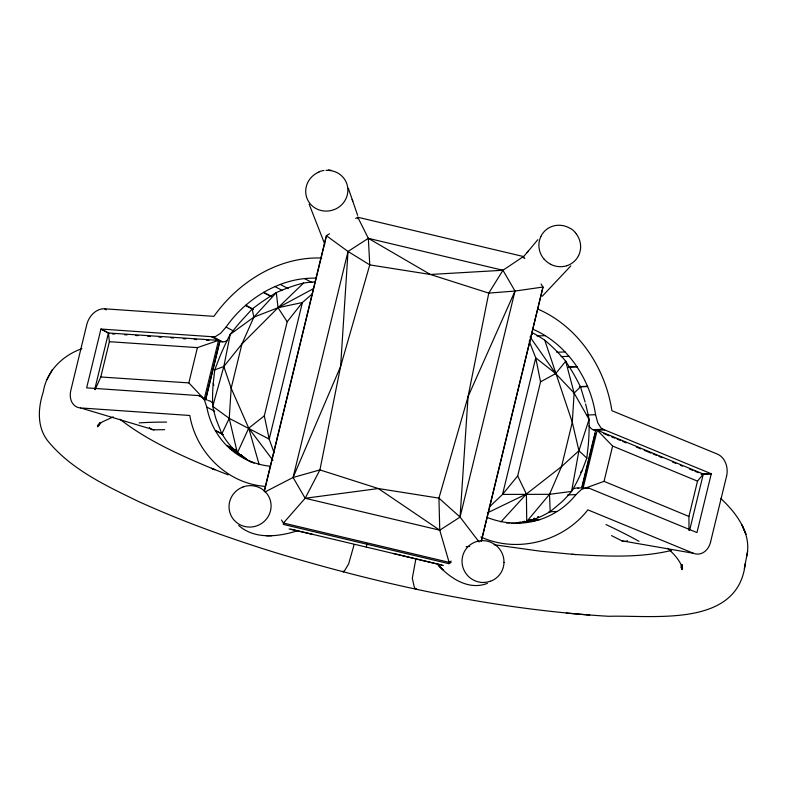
<?xml version="1.0" encoding="UTF-8"?>
<svg xmlns="http://www.w3.org/2000/svg" width="787" height="787" viewBox="0 0 787 787"><rect width="100%" height="100%" fill="white"/><g stroke="black" fill="none" stroke-linecap="round" stroke-linejoin="round"><path stroke-width="1.18" d="M343.024 571.018L343.28 571.962L344.401 570.959L348.621 563.964L354.15 544.545M489.288 507.025L502.539 494.423L517.679 475.928L540.551 381.833L555.691 373.569L565.705 361.233L574.126 393.087L572.297 422.275L561.524 466.583L549.523 494.315L526.739 521.535L522.902 521.801M239.287 453.932L237.369 452.928L229.243 418.369L231.171 388.247L241.943 343.939L253.847 317.151L276.335 292.626L278.018 307.727L287.186 321.755L264.314 415.851L269.203 439.097L274.122 452.859M264.186 491.344L326.339 235.667L348.021 251.456L293.079 477.483L305.149 498.269L439.756 530.192L460.07 517.079L515.013 291.052L502.952 270.266L368.336 238.343L348.021 251.456L340.623 366.398L319.916 469.908L305.149 498.269L283.438 523.04L283.29 524.398L448.964 563.689L451.059 562.459M479.086 541.987L460.07 517.079L468.068 396.618L488.776 293.108L502.952 270.266L523.453 256.532L524.762 258.559M357.632 218.599L357.78 217.242L523.453 256.532L523.306 257.89M264.314 415.851L248.731 428.167L237.369 452.928L233.532 449.2A89.315 43.403 77.3 0 1 225.81 439.815L221.845 433.834L216.336 419.884A78.011 30.614 87.2 0 1 212.736 406.338A74.913 23.462 -80 0 1 213.188 383.633L214.753 369.87L219.662 357.052A74.913 19.606 -65.4 0 1 230.247 334.327A78.021 19.685 -52 0 1 240.124 322.208L252.194 308.976L258.815 304.077A89.315 25.538 -41.1 0 1 270.777 296.02L276.335 292.626M517.679 475.928L526.405 494.01L526.739 521.535L532.101 519.991A89.315 47.082 -49.8 0 0 543.709 515.19L550.172 511.688L561.928 501.831A78.011 34.234 -60.1 0 0 571.569 491.422A74.913 27.211 -73.3 0 0 581.908 471.069L586.817 458.093L588.361 444.478A74.913 23.354 -88.1 0 0 589.069 419.412A78.021 23.305 78.4 0 0 585.636 404.134L585.597 403.977M681.719 564.682L681.208 567.84L681.867 564.446M529.995 336.856L555.691 373.569L574.126 393.087L589.079 419.412L578.917 450.735L571.569 491.422L549.523 494.315L502.539 494.423L535.74 357.859L529.218 341.165M81.917 348.69C62.655 355.33 46.463 371.248 43.285 391.916C37.806 408.325 36.782 427.961 48.646 441.94C71.843 469.682 105.596 485.51 137.469 501.004C183.164 521.85 230.532 538.81 278.5 553.566C385.925 585.735 496.489 609.62 608.626 616.29C653.603 614.962 738.039 628.164 745.259 563.718M746.676 556.379C752.047 533.714 736.406 512.957 720.725 498.437M744.276 568.824L747.65 551.274M312.4 293.787L302.405 302.523L269.203 439.097L229.243 418.369L212.736 406.338L223.823 366.535L230.247 334.327L253.847 317.151L278.018 307.727L313.226 288.77M366.939 543.728L366.349 547.093M415.811 559.163L412.309 578.317L414.247 586.935L415.428 589.01L416.441 588.706M94.725 389.437L108.449 332.99L100.943 329.045L86.649 387.853L198.757 395.595A9.66 7.29 -62.2 0 1 201.098 396.264L204.443 400.052L206.784 407.066A94.42 71.292 -62.2 0 0 215.166 430.302L223.036 434.454M95.099 389.673L100.795 376.983L109.373 341.696L108.449 332.99L218.511 340.387L204.217 399.196M202.593 397.474L188.841 382.895L197.419 347.618L218.511 340.387M205.692 398.891L218.953 344.352M205.663 399.953L219.957 341.145L211.447 336.679M264.619 490.311L326.192 237.025M481.132 541.515L543 287.039L541.043 283.989M481.565 540.492L543 287.039L515.013 291.052L488.776 293.108L430.371 274.476L369.762 264.894L348.021 251.456M581.662 487.861L595.67 430.233L604.701 429.928M582.262 486.927L595.228 433.578M583.197 487.812L597.205 430.174L703.312 474.04L689.579 530.497M585.135 488.186L604.042 481.349L612.62 446.062L597.205 430.174M688.999 530.497L688.93 516.439L697.508 481.152L703.312 474.04M710.563 541.987L726.549 476.224M219.17 343.358L219.957 341.145M98.867 425.393L99.664 423.396M264.973 491.973L293.079 477.483L340.623 366.398L369.762 264.894L368.336 238.343L357.78 217.242L355.685 218.471M515.013 291.052L468.068 396.618L438.939 498.132L439.756 530.192L449.111 562.331L448.964 563.689L450.282 561.761M221.845 433.834L229.243 418.369M46.876 379.777L52.316 369.723M99.89 422.481L97.568 426.77L100.5 423.111L97.854 425.373L102.084 422.029L113.21 416.903M316.62 278.195A127.701 96.417 -62.2 0 0 304.589 278.598A122.467 92.472 -62.2 0 0 280.29 284.422L274.978 286.596A122.467 92.472 -62.2 0 0 263.753 292.302L263.458 292.508A111.213 83.973 -62.2 0 0 247.541 303.743L245.514 305.454A94.037 70.997 -62.2 0 0 226.066 327.087L220.547 333.373L215.589 336.472A9.66 7.29 -62.2 0 1 213.051 336.787L100.943 329.045L109.442 333.531M287.186 321.755L302.405 302.523L278.018 307.727L241.943 343.939L223.823 366.535L214.753 369.87M537.816 239.701L527.113 252.519M570.801 265.927L542.243 296.227M528.274 251.181L522.834 257.438M548.903 511.835L557.265 511.412A94.42 74.381 87.9 0 0 575.986 494.61L581.465 489.455L586.354 487.615A9.66 7.604 87.9 0 1 588.853 488.097L696.967 532.573L711.271 473.764L603.157 429.289A9.66 7.604 87.9 0 1 600.934 427.843L597.776 422.816L595.572 414.71A94.037 74.076 87.9 0 0 587.614 386.574L586.522 384.125A111.213 87.613 87.9 0 0 576.96 366.86L576.792 366.535A122.467 96.486 87.9 0 0 569.011 356.314L565.086 351.946A122.467 96.486 87.9 0 0 545.175 335.646L537.068 335.941M500.906 521.909L526.405 494.01L561.524 466.583L578.917 450.735L572.297 422.275L544.771 340.21A110.259 60.206 53.6 0 0 532.042 332.547M574.126 393.087L580.521 386.83L576.704 379.462A89.315 29.208 67.2 0 0 569.335 366.811L565.705 361.233M278.018 307.727L303.595 283.025A110.259 56.939 -28.4 0 1 315.144 281.884M580.58 472.259L581.898 471.059M557.009 511.54L555.288 512.593M326.339 235.667L329.487 233.818M227.65 340.318L225.151 341.519A9.66 7.29 -62.2 0 1 222.603 341.833L218.727 341.558M451.207 561.101L449.111 562.331L283.438 523.04L281.48 519.991M317.358 172.766L319.138 171.95M487.369 512.908L526.405 494.01M529.376 520.197L530.448 519.745M528.834 520.109L529.946 519.597M572.926 488.865L576.212 487.989A9.66 7.604 87.9 0 1 578.711 488.471M490.557 581.239L492.337 580.491A21.269 20.836 42.9 0 0 503.995 562.479M487.399 583.354C469.416 590.575 450.764 578.838 438.939 565.843L443.101 569.847L437.69 564.633M539.557 519.715L532.789 521.486A121.326 95.581 87.9 0 1 509.681 522.824L506.415 522.962M293.079 477.483L319.916 469.908L378.331 488.54L438.939 498.132L460.07 517.079M296.591 531.048C277.939 536.862 254.447 539.607 238.697 525.421M527.89 520.62L526.759 520.925M671.37 550.457C638.759 558.288 604.78 556.291 571.598 554.274M524.85 521.388L523.689 521.653L524.693 521.378A124.307 97.932 87.9 0 1 523.158 521.732M305.149 498.269L378.331 488.54L439.756 530.192M466.12 546.699L469.691 546.345M325.995 170.385L327.294 170.346A21.18 20.334 -19.1 0 1 342.05 176.219A21.111 20.265 -19.6 0 1 347.874 190.611A21.229 20.373 -19.2 0 1 334.426 209.529M502.952 270.266L430.371 274.476L368.336 238.343M484.379 582.488L482.441 582.488A21.18 20.747 42.5 0 1 467.783 575.75A21.111 20.659 42.7 0 1 462.028 560.708A21.229 20.787 42.8 0 1 475.456 541.958A21.141 20.728 45.2 0 1 483.552 540.669A21.19 20.757 42.5 0 1 498.23 547.437A21.092 20.649 42.7 0 1 503.975 562.469M529.749 520.079L532.101 519.991M556.753 352.251L565.086 351.946M561.121 356.609L569.011 356.314M568.44 366.84L576.792 366.535M568.637 367.155L576.969 366.85M579.35 386.574L587.456 386.279M579.527 386.87L587.614 386.574M587.25 415.015L595.572 414.71M589.02 426.013L590.791 428.217A9.66 7.604 87.9 0 0 593.014 429.663L603.157 429.289M701.128 474.138L711.271 473.764L701.778 474.089M577.924 487.97L580.452 487.871M582.095 488.343L588.853 488.097M567.653 494.925L575.986 494.61M529.366 520.089L539.833 519.587A111.213 87.613 87.9 0 0 555.297 512.603M526.739 521.299L534.845 521.004M265.298 486.396C227.335 483.798 196.012 452.279 189.805 415.477L80.51 407.932L153.888 429.84L164.699 429.663M266.34 535.799L271.663 535.75M321.696 258.038C278.588 256.414 238.254 281.943 213.907 316.344L104.612 308.799A17.58 13.271 -62.2 0 0 86.796 324.539L70.84 390.303A17.58 13.271 -62.2 0 0 80.51 407.951M112.334 333.904L114.784 334.072M124.572 334.731L127.012 334.898M135.571 335.469L138.02 335.636M147.808 336.295L150.248 336.452M158.807 337.033L161.256 337.2M171.045 337.859L173.484 338.017M183.273 338.676L185.712 338.843M194.271 339.413L196.72 339.581M206.509 340.24L208.948 340.407M109.373 341.696L197.419 347.618M100.795 376.983L188.841 382.895M208.211 400.632L208.309 400.642A9.66 7.29 -62.2 0 1 210.66 401.311L213.061 403.534M566.325 613.093L589.748 615.109M575.543 554.609L540.177 551.175L494.049 544.722M328.307 169.923L331.209 170.326M710.582 541.997A17.58 13.851 87.9 0 1 693.258 553.241L621.779 540.787L611.489 535.603M289.124 528.923L312.528 534.334M290.895 529.198L441.792 564.987M393.254 553.477L443.347 565.509M228.171 474.846L211.408 468.275L214.831 469.672C181.777 455.87 148.33 441.369 119.899 419.186M480.847 537C517.541 553.684 563.354 541.417 587.859 509.858L693.258 553.222M593.014 429.663L594.559 430.302M603.57 433.499L609.217 435.831M611.479 436.765L614.863 438.162M617.116 439.097L620.5 440.494M622.763 441.428L626.147 442.825M636.309 447.026L640.825 448.895M644.209 450.292L650.977 453.096M653.24 454.03L656.624 455.427M658.886 456.362L662.27 457.759M672.432 461.959L675.817 463.356M680.332 465.225L682.585 466.16M689.363 468.954L692.747 470.36M695 471.295L698.394 472.692M612.62 446.062L697.508 481.152M604.042 481.349L688.93 516.439M537.649 308.996C577.55 326.103 604.327 366.191 611.489 408.246M304.589 278.598L312.006 282.513M280.29 284.422L288.14 288.563M274.978 286.596L282.405 290.521M263.753 292.302L271.623 296.463M263.458 292.508L271.308 296.66M245.78 305.258L253.414 309.291M245.514 305.454L253.139 309.478M226.066 327.087L233.916 331.229M213.051 336.787L222.603 341.833M198.757 395.595L207.247 400.081M206.784 407.066L214.635 411.217M223.174 434.66L215.333 430.519L216.317 432.22A111.213 83.973 -62.2 0 0 226.341 445.235L234.182 449.397M234.821 449.731L235.677 450.184M234.378 449.643L226.508 445.491L231.486 450.036A121.326 91.607 -62.2 0 0 250.561 461.389L252.47 462.412M234.624 449.77L235.618 450.302M236.11 450.558L236.602 450.823M229.942 448.708L238.864 453.42M252.853 462.618L254.004 463.218M233.532 449.2L235.746 450.371L235.303 449.761M570.427 228.555L568.726 227.591A21.18 20.472 36.1 0 0 552.759 226.184A21.111 20.413 36.5 0 0 540.876 236.375M104.612 308.799L106.314 309.891M555.691 373.569L535.74 357.859L540.551 381.833M240.36 454.502L241.038 455.083A121.326 91.607 -62.2 0 0 246.606 459.303M578.917 450.735L586.817 458.093M237.369 451.925L236.818 451.413M667.671 548.273C673.859 553.92 679.919 560.285 682.595 568.411L681.316 565.194L681.985 569.729L681.906 564.85M236.553 451.148L236.011 450.626M234.408 520.492L233.178 519.036A21.269 20.688 -27.4 0 1 231.083 497.758A21.092 20.501 -27.2 0 1 243.055 486.956M575.287 232.686L576.438 234.113M223.823 366.535L231.171 388.247L248.731 428.167L272.941 460.316M235.195 449.377L235.884 450.292A111.213 83.973 -62.2 0 1 235.195 449.554M213.198 383.633L213.867 385.296M324.815 244.255L309.153 204.217M352.163 199.416L357.632 215.333M348.336 188.309L352.773 201.157M580.521 386.83L585.095 402.049M248.731 428.167L259.159 464.586M252.194 308.976L253.847 317.151M611.519 408.414L611.952 410.725L717.36 454.089A17.58 13.851 87.9 0 1 726.568 476.233M549.523 494.315L550.172 511.688M244.009 457.286A124.307 93.86 -62.2 0 1 241.452 455.24M270.63 466.288A124.307 93.86 -62.2 0 1 250.551 461.398M246.705 459.323A124.307 93.86 -62.2 0 1 240.655 454.748M153.888 429.85A18.17 9.267 -69.1 0 1 149.353 427.39M139.201 422.894A297.181 42.665 10.2 0 1 166.628 422.107M251.053 462.097A100.933 60.737 71 0 1 237.359 452.968M244.924 458.211A100.421 63.304 -14.6 0 1 240.212 454.453M276.345 292.597A100.264 37.314 -33.7 0 1 303.585 283.045M526.729 521.574A100.933 64.278 -43 0 1 511.373 523.414M544.771 340.24A100.264 40.885 59.5 0 1 565.715 361.213M520.65 522.332A100.421 65.164 39 0 1 517.512 522.843M532.406 329.025A127.701 100.598 87.9 0 1 545.175 335.646M518.899 522.47A124.307 97.932 87.9 0 1 516.646 522.814M509.681 522.843A124.307 97.932 87.9 0 1 487.222 517.433M520.059 522.342A124.307 97.932 87.9 0 1 516.941 522.834A121.326 95.581 87.9 0 0 521.21 522.165M531.697 334.042A127.701 100.598 87.9 0 1 532.533 334.514M538.524 516.488A111.213 87.613 87.9 0 1 537.56 516.931M534.629 518.171A111.213 87.613 87.9 0 1 533.655 518.554M627.455 540.708A18.17 10.074 -84.5 0 1 621.779 540.787M605.98 524.565A297.181 41.731 17 0 1 639.034 541.328M243.045 486.937A21.19 20.619 -27.1 0 1 259.1 487.487A21.141 20.58 -29.7 0 1 265.711 492.209A21.229 20.649 -27.3 0 1 269.036 514.944A21.111 20.521 -27.1 0 1 257.054 525.765A21.18 20.6 -27.1 0 1 241.019 525.234L239.307 524.378A21.279 20.639 -19.6 0 1 234.447 520.463M550.762 264.314A21.141 20.373 36.4 0 1 544.22 259.228M566.699 265.77A21.19 20.482 36 0 1 550.733 264.353M544.27 259.356A21.19 20.482 36 0 1 540.895 236.513M578.583 255.588A21.092 20.393 36.5 0 1 566.699 265.77M576.507 234.221A21.269 20.56 36.3 0 1 578.602 255.588M570.496 228.427A21.279 20.737 34.4 0 1 575.405 232.588M490.527 581.17A21.279 20.757 34.8 0 1 484.369 582.39M334.406 209.48A21.141 20.226 -19 0 1 326.29 211.093A21.19 20.344 -19.1 0 1 311.524 205.269A21.092 20.255 -19.5 0 1 305.7 190.877A21.269 20.413 -19.3 0 1 316.787 173.081M319.079 171.792A21.279 20.619 -19 0 1 323.9 170.454M745.879 534.176L742.082 525.155L745.879 534.176"/></g></svg>
